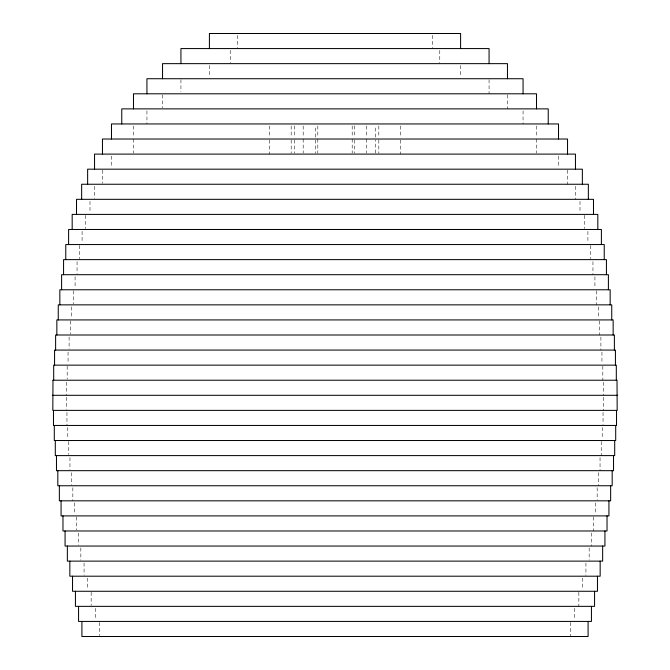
<?xml version="1.0" encoding="UTF-8"?>
<svg xmlns="http://www.w3.org/2000/svg" width="670" height="670" viewBox="0 0 670 670"><rect width="100%" height="100%" fill="white"/><g stroke="black" fill="none" stroke-linecap="round" stroke-linejoin="round"><path stroke-width="0.5" stroke-dasharray="3.35 2.51" d="M315.495 137.141L315.495 125.834M354.505 125.834L354.505 137.141M375.359 153.162L375.359 139.963M375.359 137.141L375.359 125.834M603.704 397.31L603.704 410.375M603.528 382.235L603.528 395.3M603.042 412.385L603.042 424.445M602.824 366.155L602.824 380.225M602.221 427.46L602.221 438.515M601.945 352.085L601.945 363.14M601.225 441.53L601.225 455.6M600.898 337.01L600.898 350.075M600.044 457.61L600.044 470.675M599.667 320.93L599.667 335M598.695 472.685L598.695 485.75M598.268 306.86L598.268 317.915M597.163 487.76L597.163 499.82M596.677 290.78L596.677 304.85M595.446 502.835L595.446 513.89M594.91 276.71L594.91 287.765M593.545 516.905L593.545 530.975M592.95 261.635L592.95 274.7M591.451 532.985L591.451 546.05M590.747 245.488L590.747 258.679M589.164 547.934L589.164 560.179M587.908 231.359L587.908 242.666M585.932 563.009L585.932 575.262M584.341 215.338L584.341 228.537M582.607 578.084L582.607 589.391M580.011 201.335L580.011 212.39M578.846 592.28L578.846 606.35M575.455 186.26L575.455 199.325M574.667 608.36L574.667 619.415M570.673 622.43L570.673 636.5M567.54 170.18L567.54 184.25M558.52 156.11L558.52 167.165M536.327 125.96L536.327 137.015M536.327 139.025L536.327 153.095M523.061 110.885L523.061 123.95M507.466 94.805L507.466 108.875M489.067 79.73L489.067 93.8M460.592 65.534L460.592 76.841M439.771 50.459L439.771 62.712M432.661 35.384L432.661 47.637M400.3 125.96L400.3 137.015M400.3 140.03L400.3 154.1M378.818 125.96L378.818 137.015M378.818 139.963L378.818 153.162M366.607 125.96L366.607 137.015M366.607 139.025L366.607 153.095M354.505 139.963L354.505 153.162M352.194 125.96L352.194 137.015M352.194 139.025L352.194 153.095M317.806 125.96L317.806 137.015M317.806 139.025L317.806 153.095M315.495 139.963L315.495 153.162M303.183 125.96L303.183 137.015M303.183 139.025L303.183 153.095M294.641 125.834L294.641 137.141M294.641 139.963L294.641 153.162M291.182 125.96L291.182 137.015M291.182 139.963L291.182 153.162M269.7 125.96L269.7 137.015M269.7 140.03L269.7 154.1M237.339 35.384L237.339 47.637M230.229 50.459L230.229 62.712M209.409 65.534L209.409 76.841M180.934 79.73L180.934 91.79M162.534 94.805L162.534 107.87M146.939 110.885L146.939 123.95M133.673 125.96L133.673 137.015M133.673 139.025L133.673 153.095M111.48 156.11L111.48 167.165M102.46 170.18L102.46 183.245M99.328 622.43L99.328 635.495M95.333 608.36L95.333 619.415M94.545 186.26L94.545 198.32M91.154 592.28L91.154 605.345M89.989 201.335L89.989 212.39M87.393 578.084L87.393 589.391M85.66 215.338L85.66 228.537M84.068 563.009L84.068 575.262M82.092 231.359L82.092 242.666M80.835 547.934L80.835 560.179M79.253 245.488L79.253 258.679M78.549 532.985L78.549 545.045M77.05 261.635L77.05 273.695M76.455 516.905L76.455 529.97M75.09 276.71L75.09 287.765M74.554 502.835L74.554 513.89M73.323 290.78L73.323 303.845M72.837 487.76L72.837 500.825M71.732 306.86L71.732 317.915M71.305 472.685L71.305 484.745M70.333 320.93L70.333 333.995M69.956 457.61L69.956 469.67M69.102 337.01L69.102 349.07M68.776 441.53L68.776 454.595M68.055 352.085L68.055 363.14M67.779 427.46L67.779 438.515M67.176 366.155L67.176 379.22M66.958 412.385L66.958 425.45M66.472 382.235L66.472 395.3M66.296 397.31L66.296 409.37"/><path stroke-width="1" d="M52.335 395.3L617.665 395.3M616.526 410.375L616.526 425.45L53.474 425.45L53.474 410.375M616.308 380.225L616.308 365.15L53.692 365.15L53.692 380.225M615.705 425.45L615.705 440.525L54.295 440.525L54.295 425.45M615.429 365.15L615.429 350.075L54.572 350.075L54.572 365.15M614.7 440.525L614.7 455.6L55.3 455.6L55.3 440.525M614.382 350.075L614.382 335L55.618 335L55.618 350.075M613.527 455.6L613.527 470.675L56.473 470.675L56.473 455.6M613.15 335L613.15 319.925L56.849 319.925L56.849 335M612.179 470.675L612.179 485.75L57.821 485.75L57.821 470.675M611.744 319.925L611.744 304.85L58.257 304.85L58.257 319.925M610.646 485.75L610.646 500.825L59.354 500.825L59.354 485.75M610.161 304.85L610.161 289.775L59.839 289.775L59.839 304.85M608.93 500.825L608.93 515.9L61.071 515.9L61.071 500.825M608.394 289.775L608.394 274.7L61.607 274.7L61.607 289.775M607.028 515.9L607.028 530.975L62.972 530.975L62.972 515.9M606.434 274.7L606.434 259.625L63.566 259.625L63.566 274.7M604.935 530.975L604.935 546.05L65.065 546.05L65.065 530.975M604.231 259.625L604.231 244.55L65.769 244.55L65.769 259.625M602.648 546.05L602.648 561.125L67.352 561.125L67.352 546.05M601.392 244.55L601.392 229.475L68.608 229.475L68.608 244.55M600.161 561.125L600.161 576.2L69.839 576.2L69.839 561.125M597.824 229.475L597.824 214.4L72.176 214.4L72.176 229.475M597.464 576.2L597.464 591.275L72.536 591.275L72.536 576.2M594.566 591.275L594.566 606.35L75.434 606.35L75.434 591.275M593.486 214.4L593.486 199.325L76.514 199.325L76.514 214.4M591.434 606.35L591.434 621.425L78.566 621.425L78.566 606.35M588.352 199.325L588.352 184.25L81.648 184.25L81.648 199.325M588.084 621.425L588.084 636.5L81.916 636.5L81.916 621.425M582.364 184.25L582.364 169.175L87.636 169.175L87.636 184.25M575.455 169.175L575.455 154.1L94.545 154.1L94.545 169.175M567.54 154.1L567.54 139.025L102.46 139.025L102.46 154.1M558.52 139.025L558.52 123.95L111.48 123.95L111.48 139.025M548.236 123.95L548.236 108.875L121.764 108.875L121.764 123.95M536.511 108.875L536.511 93.8L133.489 93.8L133.489 108.875M523.061 93.8L523.061 78.725L146.939 78.725L146.939 93.8M507.466 78.725L507.466 63.65L162.534 63.65L162.534 78.725M489.067 63.65L489.067 48.575L180.934 48.575L180.934 63.65M460.592 48.575L460.592 33.5L209.409 33.5L209.409 48.575M52.989 380.225L52.821 410.375L617.179 410.375L617.011 380.225L52.989 380.225"/></g></svg>
